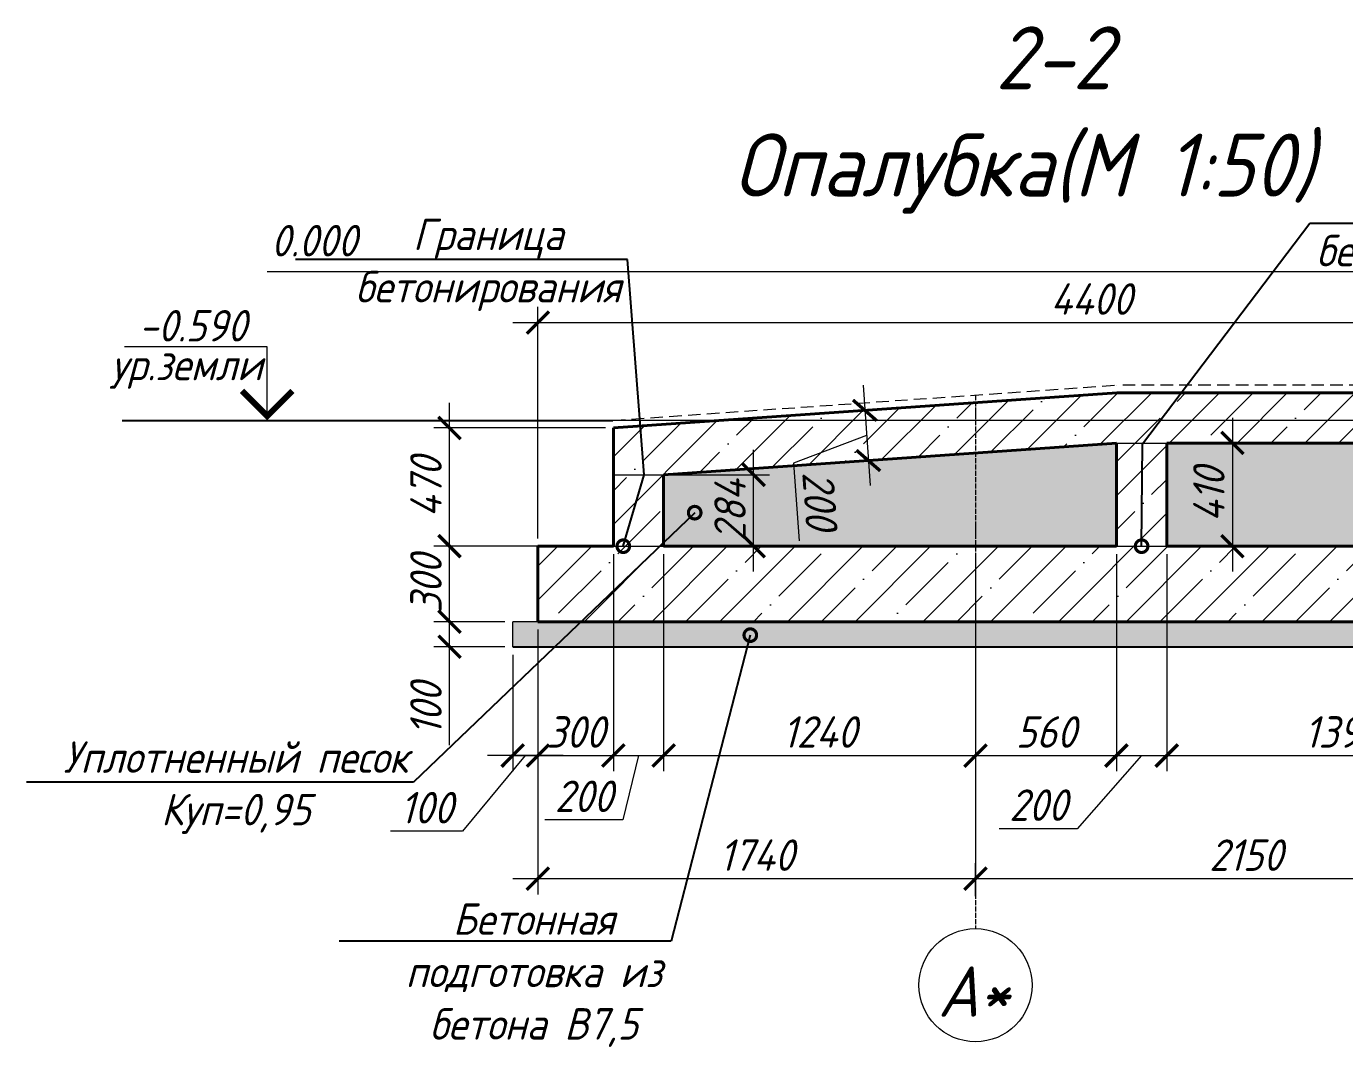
# Model space of a CAD drawing. Header units: millimetres. Extents: x 504091 to 2165846, y 135022 to 442887.
# Drawn here: x 1059687 to 1064928, y 246323 to 250389 of the extents above; entities that cross this region are included whole.
import ezdxf
from ezdxf import colors
from ezdxf.entities.mleader import LeaderData, LeaderLine
from ezdxf.math import Vec2, Vec3

# ---------------------------------------------------------------- set-up
doc = ezdxf.new("R2010")
doc.units = ezdxf.units.MM
for name, pattern in [('( Dashed )', [0.75, 0.5, -0.25]), ('ADSK_Линия сетки', [25, 20, -2.5, 0, -2.5]), ('осеваяX2', [4, 2.5, -0.5, 0.5, -0.5])]:
    doc.linetypes.add(name, pattern=pattern)
doc.layers.get('Defpoints').update_dxf_attribs({"color": 255})
doc.layers.add('!Defpoints', color=255, linetype='Continuous', lineweight=5, plot=False)
doc.layers.add('PS_Выноски', color=7, linetype='Continuous')
doc.layers.add('SGRAND', color=7, linetype='Continuous')
for name, color, linetype, lineweight in [('Аннотация', 7, 'Continuous', 9), ('Лестницы', 7, 'Continuous', 18), ('Монолит тонкий', 204, 'Continuous', 9), ('Оси', 165, 'осеваяX2', 13), ('Размер', 7, 'Continuous', 13), ('размеры', 7, 'Continuous', 9), ('Размеры КР', 164, 'Continuous', 9)]:
    doc.layers.add(name, color=color, linetype=linetype, lineweight=lineweight)
doc.styles.add('GOST 2.304_new', font='isocpeur.ttf', dxfattribs={"width": 0.9, "oblique": 15})
doc.linetypes.add('zem', pattern='A,1.9,[130,ltypeshp.shx,S=2.4,R=135,X=0.5,Y=-1.8],2,[130,ltypeshp.shx,S=2.4,R=135,X=0.5,Y=-1.8],2,[130,ltypeshp.shx,S=2.4,R=135,X=0.5,Y=-1.8],3.8', length=9.7)
doc.linetypes.add('зигзаг', pattern='A,0.00254,-5.08,[131,ltypeshp.shx,S=5.08,R=0,X=-5.08,Y=0],-10.16,[131,ltypeshp.shx,S=5.08,R=180,X=5.08,Y=0],-5.08', length=20.32254)
doc.dimstyles.new('SPDS 1_50', dxfattribs={"dimscale": 50, "dimtxt": 2.5, "dimasz": 1.77, "dimexe": 1.25, "dimexo": 0.625, "dimtad": 1, "dimdec": 0, "dimrnd": 0.001, "dimzin": 9, "dimtxsty": 'GOST 2.304_new', "dimblk": 'ARCHTICK', "dimcen": 2.5, "dimdle": 2, "dimclrt": 256, "dimadec": 0, "dimazin": 2, "dimtfac": 0.75, "dimtdec": 0, "dimtmove": 1, "dimatfit": 3, "dimfxl": 0, "dimtolj": 1, "dimlwd": 9, "dimlwe": 9, "dimarcsym": 0})

# ---------------------------------------------------------------- blocks, each defined once
blk = doc.blocks.new('_ArchTick')
at = {"color": 0, "linetype": 'ByBlock', "const_width": 0.15}
blk.add_lwpolyline([(-0.5, -0.5), (0.5, 0.5)], dxfattribs=at)
blk = doc.blocks.new('*D1659')
at = {"layer": 'Defpoints', "color": 0, "lineweight": 20, "transparency": 16777216}
for p in [(1063460.3, 247001.8), (1063460.3, 246901.8), (1065610.3, 246901.8)]:
    blk.add_point(p, dxfattribs=at)
at = {"layer": 'Размеры КР', "color": 0, "lineweight": 9, "transparency": 16777216}
for p, q in [((1063460.3, 246933.1), (1063460.3, 247064.3)), ((1065610.3, 246933.1), (1065610.3, 247064.3)), ((1065710.3, 247001.8), (1063360.3, 247001.8))]:
    blk.add_line(p, q, dxfattribs=at)
at = {"layer": 'Размеры КР', "color": 0, "lineweight": 9, "transparency": 16777216, "xscale": 88.5, "yscale": 88.5, "zscale": 88.5, "rotation": 180}
blk.add_blockref('_ArchTick', (1063460.3, 247001.8), dxfattribs=at)
at = {"layer": 'Размеры КР', "color": 0, "lineweight": 9, "transparency": 16777216, "xscale": 88.5, "yscale": 88.5, "zscale": 88.5}
blk.add_blockref('_ArchTick', (1065610.3, 247001.8), dxfattribs=at)
at = {"layer": 'Размеры КР', "lineweight": 20, "transparency": 16777216, "insert": (1064535.3, 247095.6), "char_height": 125, "width": 114.926, "attachment_point": 5, "style": 'GOST 2.304_new'}
blk.add_mtext('\\A1;2150', dxfattribs=at)
blk = doc.blocks.new('*D1660')
at = {"layer": 'Defpoints', "color": 0, "lineweight": 20, "transparency": 16777216}
for p in [(1061720.6, 248023.5), (1063460.3, 248023.5), (1061720.6, 247001.8)]:
    blk.add_point(p, dxfattribs=at)
at = {"layer": 'Размеры КР', "color": 0, "lineweight": 9, "transparency": 16777216}
for p, q in [((1061720.6, 247992.2), (1061720.6, 246939.3)), ((1063460.3, 247992.2), (1063460.3, 246939.3)), ((1063560.3, 247001.8), (1061620.6, 247001.8))]:
    blk.add_line(p, q, dxfattribs=at)
at = {"layer": 'Размеры КР', "color": 0, "lineweight": 9, "transparency": 16777216, "xscale": 88.5, "yscale": 88.5, "zscale": 88.5, "rotation": 180}
blk.add_blockref('_ArchTick', (1061720.6, 247001.8), dxfattribs=at)
at = {"layer": 'Размеры КР', "color": 0, "lineweight": 9, "transparency": 16777216, "xscale": 88.5, "yscale": 88.5, "zscale": 88.5}
blk.add_blockref('_ArchTick', (1063460.3, 247001.8), dxfattribs=at)
at = {"layer": 'Размеры КР', "lineweight": 20, "transparency": 16777216, "insert": (1062590.5, 247095.6), "char_height": 125, "attachment_point": 5, "style": 'GOST 2.304_new'}
blk.add_mtext('\\A1;1740', dxfattribs=at)
blk = doc.blocks.new('*D1665')
at = {"layer": 'Defpoints', "color": 0, "lineweight": 20, "transparency": 16777216}
for p in [(1062020.6, 248323.5), (1061720.6, 248023.5), (1062020.6, 247491.3)]:
    blk.add_point(p, dxfattribs=at)
at = {"layer": 'Размеры КР', "color": 0, "lineweight": 9, "transparency": 16777216}
for p, q in [((1062020.6, 248292.2), (1062020.6, 247428.8)), ((1061720.6, 247992.2), (1061720.6, 247428.8)), ((1061620.6, 247491.3), (1062120.6, 247491.3))]:
    blk.add_line(p, q, dxfattribs=at)
at = {"layer": 'Размеры КР', "color": 0, "lineweight": 9, "transparency": 16777216, "xscale": 88.5, "yscale": 88.5, "zscale": 88.5, "rotation": 180}
blk.add_blockref('_ArchTick', (1061720.6, 247491.3), dxfattribs=at)
at = {"layer": 'Размеры КР', "color": 0, "lineweight": 9, "transparency": 16777216, "xscale": 88.5, "yscale": 88.5, "zscale": 88.5}
blk.add_blockref('_ArchTick', (1062020.6, 247491.3), dxfattribs=at)
at = {"layer": 'Размеры КР', "lineweight": 20, "transparency": 16777216, "insert": (1061870.6, 247585.1), "char_height": 125, "attachment_point": 5, "style": 'GOST 2.304_new'}
blk.add_mtext('\\A1;300', dxfattribs=at)
blk = doc.blocks.new('*D1666')
at = {"layer": 'Defpoints', "color": 0, "lineweight": 20, "transparency": 16777216}
for p in [(1062020.6, 248323.5), (1062220.6, 248323.5), (1062220.6, 247491.3)]:
    blk.add_point(p, dxfattribs=at)
at = {"layer": 'Размеры КР', "color": 0, "lineweight": 9, "transparency": 16777216}
for p, q in [((1062020.6, 248292.2), (1062020.6, 247428.8)), ((1062220.6, 248292.2), (1062220.6, 247428.8)), ((1061920.6, 247491.3), (1062320.6, 247491.3)), ((1062120.6, 247491.3), (1062058, 247235.7)), ((1062058, 247235.7), (1061748.3, 247235.7))]:
    blk.add_line(p, q, dxfattribs=at)
at = {"layer": 'Размеры КР', "color": 0, "lineweight": 9, "transparency": 16777216, "xscale": 88.5, "yscale": 88.5, "zscale": 88.5, "rotation": 180}
blk.add_blockref('_ArchTick', (1062020.6, 247491.3), dxfattribs=at)
at = {"layer": 'Размеры КР', "color": 0, "lineweight": 9, "transparency": 16777216, "xscale": 88.5, "yscale": 88.5, "zscale": 88.5}
blk.add_blockref('_ArchTick', (1062220.6, 247491.3), dxfattribs=at)
at = {"layer": 'Размеры КР', "lineweight": 20, "transparency": 16777216, "insert": (1061903.2, 247329.4), "char_height": 125, "attachment_point": 5, "style": 'GOST 2.304_new'}
blk.add_mtext('\\A1;200', dxfattribs=at)
blk = doc.blocks.new('*D1667')
at = {"layer": 'Defpoints', "color": 0, "lineweight": 20, "transparency": 16777216}
for p in [(1062220.6, 248323.5), (1063460.3, 248323.5), (1063460.3, 247491.3)]:
    blk.add_point(p, dxfattribs=at)
at = {"layer": 'Размеры КР', "color": 0, "lineweight": 9, "transparency": 16777216}
for p, q in [((1062220.6, 248292.2), (1062220.6, 247428.8)), ((1063460.3, 248292.2), (1063460.3, 247428.8)), ((1062120.6, 247491.3), (1063560.3, 247491.3))]:
    blk.add_line(p, q, dxfattribs=at)
at = {"layer": 'Размеры КР', "color": 0, "lineweight": 9, "transparency": 16777216, "xscale": 88.5, "yscale": 88.5, "zscale": 88.5, "rotation": 180}
blk.add_blockref('_ArchTick', (1062220.6, 247491.3), dxfattribs=at)
at = {"layer": 'Размеры КР', "color": 0, "lineweight": 9, "transparency": 16777216, "xscale": 88.5, "yscale": 88.5, "zscale": 88.5}
blk.add_blockref('_ArchTick', (1063460.3, 247491.3), dxfattribs=at)
at = {"layer": 'Размеры КР', "lineweight": 20, "transparency": 16777216, "insert": (1062840.5, 247585.1), "char_height": 125, "attachment_point": 5, "style": 'GOST 2.304_new'}
blk.add_mtext('\\A1;1240', dxfattribs=at)
blk = doc.blocks.new('*D1668')
at = {"layer": 'Defpoints', "color": 0, "lineweight": 20, "transparency": 16777216}
for p in [(1063460.3, 248323.5), (1064020.6, 248323.5), (1064020.6, 247491.3)]:
    blk.add_point(p, dxfattribs=at)
at = {"layer": 'Размеры КР', "color": 0, "lineweight": 9, "transparency": 16777216}
for p, q in [((1063460.3, 248292.2), (1063460.3, 247428.8)), ((1064020.6, 248292.2), (1064020.6, 247428.8)), ((1063360.3, 247491.3), (1064120.6, 247491.3))]:
    blk.add_line(p, q, dxfattribs=at)
at = {"layer": 'Размеры КР', "color": 0, "lineweight": 9, "transparency": 16777216, "xscale": 88.5, "yscale": 88.5, "zscale": 88.5, "rotation": 180}
blk.add_blockref('_ArchTick', (1063460.3, 247491.3), dxfattribs=at)
at = {"layer": 'Размеры КР', "color": 0, "lineweight": 9, "transparency": 16777216, "xscale": 88.5, "yscale": 88.5, "zscale": 88.5}
blk.add_blockref('_ArchTick', (1064020.6, 247491.3), dxfattribs=at)
at = {"layer": 'Размеры КР', "lineweight": 20, "transparency": 16777216, "insert": (1063740.5, 247585.1), "char_height": 125, "attachment_point": 5, "style": 'GOST 2.304_new'}
blk.add_mtext('\\A1;560', dxfattribs=at)
blk = doc.blocks.new('*D1669')
at = {"layer": 'Defpoints', "color": 0, "lineweight": 20, "transparency": 16777216}
for p in [(1064020.6, 248323.5), (1064220.6, 248323.5), (1064220.6, 247491.3)]:
    blk.add_point(p, dxfattribs=at)
at = {"layer": 'Размеры КР', "color": 0, "lineweight": 9, "transparency": 16777216}
for p, q in [((1064020.6, 248292.2), (1064020.6, 247428.8)), ((1064220.6, 248292.2), (1064220.6, 247428.8)), ((1064120.6, 247491.3), (1063864.6, 247200.6)), ((1063920.6, 247491.3), (1064320.6, 247491.3)), ((1063864.6, 247200.6), (1063554.9, 247200.6))]:
    blk.add_line(p, q, dxfattribs=at)
at = {"layer": 'Размеры КР', "color": 0, "lineweight": 9, "transparency": 16777216, "xscale": 88.5, "yscale": 88.5, "zscale": 88.5, "rotation": 180}
blk.add_blockref('_ArchTick', (1064020.6, 247491.3), dxfattribs=at)
at = {"layer": 'Размеры КР', "color": 0, "lineweight": 9, "transparency": 16777216, "xscale": 88.5, "yscale": 88.5, "zscale": 88.5}
blk.add_blockref('_ArchTick', (1064220.6, 247491.3), dxfattribs=at)
at = {"layer": 'Размеры КР', "lineweight": 20, "transparency": 16777216, "insert": (1063709.7, 247294.4), "char_height": 125, "attachment_point": 5, "style": 'GOST 2.304_new'}
blk.add_mtext('\\A1;200', dxfattribs=at)
blk = doc.blocks.new('*D1670')
at = {"layer": 'Defpoints', "color": 0, "lineweight": 20, "transparency": 16777216}
for p in [(1064220.6, 248323.5), (1065610.3, 248323.5), (1065610.3, 247491.3)]:
    blk.add_point(p, dxfattribs=at)
at = {"layer": 'Размеры КР', "color": 0, "lineweight": 9, "transparency": 16777216}
for p, q in [((1064220.6, 248292.2), (1064220.6, 247428.8)), ((1065610.3, 248292.2), (1065610.3, 247428.8)), ((1064120.6, 247491.3), (1065710.3, 247491.3))]:
    blk.add_line(p, q, dxfattribs=at)
at = {"layer": 'Размеры КР', "color": 0, "lineweight": 9, "transparency": 16777216, "xscale": 88.5, "yscale": 88.5, "zscale": 88.5, "rotation": 180}
blk.add_blockref('_ArchTick', (1064220.6, 247491.3), dxfattribs=at)
at = {"layer": 'Размеры КР', "color": 0, "lineweight": 9, "transparency": 16777216, "xscale": 88.5, "yscale": 88.5, "zscale": 88.5}
blk.add_blockref('_ArchTick', (1065610.3, 247491.3), dxfattribs=at)
at = {"layer": 'Размеры КР', "lineweight": 20, "transparency": 16777216, "insert": (1064915.5, 247585.1), "char_height": 125, "attachment_point": 5, "style": 'GOST 2.304_new'}
blk.add_mtext('\\A1;1390', dxfattribs=at)
blk = doc.blocks.new('*D1674')
at = {"layer": 'Defpoints', "color": 0, "lineweight": 20, "transparency": 16777216}
for p in [(1061369.4, 248793.5), (1062020.6, 248793.5), (1062020.6, 248323.5)]:
    blk.add_point(p, dxfattribs=at)
at = {"layer": 'Размеры КР', "color": 0, "lineweight": 9, "transparency": 16777216}
for p, q in [((1061369.4, 248223.5), (1061369.4, 248893.5)), ((1061989.4, 248793.5), (1061306.9, 248793.5)), ((1061989.4, 248323.5), (1061306.9, 248323.5))]:
    blk.add_line(p, q, dxfattribs=at)
at = {"layer": 'Размеры КР', "color": 0, "lineweight": 9, "transparency": 16777216, "xscale": 88.5, "yscale": 88.5, "zscale": 88.5}
for p, rotation in [((1061369.4, 248793.5), 90), ((1061369.4, 248323.5), 270)]:
    blk.add_blockref('_ArchTick', p, dxfattribs=dict(at, rotation=rotation))
at = {"layer": 'Размеры КР', "lineweight": 20, "transparency": 16777216, "insert": (1061275.7, 248558.5), "char_height": 125, "attachment_point": 5, "rotation": 90, "style": 'GOST 2.304_new'}
blk.add_mtext('\\A1;470', dxfattribs=at)
blk = doc.blocks.new('*D1675')
at = {"layer": 'Defpoints', "color": 0, "lineweight": 20, "transparency": 16777216}
for p in [(1063134.8, 248871.4), (1063148.7, 248671.9), (1063034.3, 248663.9)]:
    blk.add_point(p, dxfattribs=at)
at = {"layer": 'Размеры КР', "color": 0, "lineweight": 9, "transparency": 16777216}
for p, q in [((1063013.4, 248963.2), (1063041.3, 248564.2)), ((1063103.6, 248869.3), (1062958, 248859.1)), ((1063027.3, 248763.7), (1062737.4, 248654.1)), ((1063117.5, 248669.7), (1062972, 248659.6)), ((1062737.4, 248654.1), (1062759, 248345.1))]:
    blk.add_line(p, q, dxfattribs=at)
at = {"layer": 'Размеры КР', "color": 0, "lineweight": 9, "transparency": 16777216, "xscale": 88.5, "yscale": 88.5, "zscale": 88.5}
for p, rotation in [((1063020.4, 248863.4), 93.99961720006446), ((1063034.3, 248663.9), 273.9996172000644)]:
    blk.add_blockref('_ArchTick', p, dxfattribs=dict(at, rotation=rotation))
at = {"layer": 'Размеры КР', "lineweight": 20, "transparency": 16777216, "insert": (1062841.7, 248506.2), "char_height": 125, "attachment_point": 5, "rotation": 273.9996, "style": 'GOST 2.304_new'}
blk.add_mtext('\\A1;200', dxfattribs=at)
blk = doc.blocks.new('*D1676')
at = {"layer": 'Defpoints', "color": 0, "lineweight": 20, "transparency": 16777216}
for p in [(1066120.6, 249212.1), (1061720.6, 248323.5), (1066120.6, 248323.5)]:
    blk.add_point(p, dxfattribs=at)
at = {"layer": 'Размеры КР', "color": 0, "lineweight": 9, "transparency": 16777216}
for p, q in [((1061720.6, 248354.7), (1061720.6, 249274.6)), ((1066120.6, 248354.7), (1066120.6, 249274.6)), ((1061620.6, 249212.1), (1066220.6, 249212.1))]:
    blk.add_line(p, q, dxfattribs=at)
at = {"layer": 'Размеры КР', "color": 0, "lineweight": 9, "transparency": 16777216, "xscale": 88.5, "yscale": 88.5, "zscale": 88.5, "rotation": 180}
blk.add_blockref('_ArchTick', (1061720.6, 249212.1), dxfattribs=at)
at = {"layer": 'Размеры КР', "color": 0, "lineweight": 9, "transparency": 16777216, "xscale": 88.5, "yscale": 88.5, "zscale": 88.5}
blk.add_blockref('_ArchTick', (1066120.6, 249212.1), dxfattribs=at)
at = {"layer": 'Размеры КР', "lineweight": 20, "transparency": 16777216, "insert": (1063920.6, 249305.9), "char_height": 125, "attachment_point": 5, "style": 'GOST 2.304_new'}
blk.add_mtext('\\A1;4400', dxfattribs=at)
blk = doc.blocks.new('_DotSmall')
at = {"color": 0, "linetype": 'ByBlock', "lineweight": 35, "const_width": 0.5}
blk.add_lwpolyline([(-0.0625, 0, 1), (0.0625, 0, 1)], format="xyb", close=True, dxfattribs=at)
blk = doc.blocks.new('*D1677')
at = {"layer": 'Defpoints', "color": 0, "lineweight": 20, "transparency": 16777216}
for p in [(1061620.6, 247923.5), (1061720.6, 247923.5), (1061620.6, 247491.3)]:
    blk.add_point(p, dxfattribs=at)
at = {"layer": 'Размеры КР', "color": 0, "lineweight": 9, "transparency": 16777216}
for p, q in [((1061620.6, 247892.2), (1061620.6, 247428.8)), ((1061720.6, 247892.2), (1061720.6, 247428.8)), ((1061670.6, 247491.3), (1061421.6, 247190.6)), ((1061820.6, 247491.3), (1061520.6, 247491.3)), ((1061421.6, 247190.6), (1061134.4, 247190.6))]:
    blk.add_line(p, q, dxfattribs=at)
at = {"layer": 'Размеры КР', "color": 0, "lineweight": 9, "transparency": 16777216, "xscale": 88.5, "yscale": 88.5, "zscale": 88.5, "rotation": 180}
blk.add_blockref('_ArchTick', (1061620.6, 247491.3), dxfattribs=at)
at = {"layer": 'Размеры КР', "color": 0, "lineweight": 9, "transparency": 16777216, "xscale": 88.5, "yscale": 88.5, "zscale": 88.5}
blk.add_blockref('_ArchTick', (1061720.6, 247491.3), dxfattribs=at)
at = {"layer": 'Размеры КР', "lineweight": 20, "transparency": 16777216, "insert": (1061278, 247284.3), "char_height": 125, "attachment_point": 5, "style": 'GOST 2.304_new'}
blk.add_mtext('\\A1;100', dxfattribs=at)
blk = doc.blocks.new('*D1678')
at = {"layer": 'Defpoints', "color": 0, "lineweight": 20, "transparency": 16777216}
for p in [(1061369.4, 248023.5), (1061620.6, 248023.5), (1061620.6, 247923.5)]:
    blk.add_point(p, dxfattribs=at)
at = {"layer": 'Размеры КР', "color": 0, "lineweight": 9, "transparency": 16777216}
for p, q in [((1061369.4, 247823.5), (1061369.4, 248123.5)), ((1061589.4, 248023.5), (1061306.9, 248023.5)), ((1061589.4, 247923.5), (1061306.9, 247923.5)), ((1061369.4, 247532.4), (1061369.4, 247923.5))]:
    blk.add_line(p, q, dxfattribs=at)
at = {"layer": 'Размеры КР', "color": 0, "lineweight": 9, "transparency": 16777216, "xscale": 88.5, "yscale": 88.5, "zscale": 88.5}
for p, rotation in [((1061369.4, 248023.5), 90), ((1061369.4, 247923.5), 270)]:
    blk.add_blockref('_ArchTick', p, dxfattribs=dict(at, rotation=rotation))
at = {"layer": 'Размеры КР', "lineweight": 20, "transparency": 16777216, "insert": (1061275.7, 247676), "char_height": 125, "attachment_point": 5, "rotation": 90, "style": 'GOST 2.304_new'}
blk.add_mtext('\\A1;100', dxfattribs=at)
blk = doc.blocks.new('*D1679')
at = {"layer": 'Defpoints', "color": 0, "lineweight": 20, "transparency": 16777216}
for p in [(1061369.4, 248323.5), (1061509.4, 248323.5), (1061509.4, 248023.5)]:
    blk.add_point(p, dxfattribs=at)
at = {"layer": 'Размеры КР', "color": 0, "lineweight": 9, "transparency": 16777216}
for p, q in [((1061369.4, 247923.5), (1061369.4, 248423.5)), ((1061478.1, 248323.5), (1061306.9, 248323.5)), ((1061478.1, 248023.5), (1061306.9, 248023.5))]:
    blk.add_line(p, q, dxfattribs=at)
at = {"layer": 'Размеры КР', "color": 0, "lineweight": 9, "transparency": 16777216, "xscale": 88.5, "yscale": 88.5, "zscale": 88.5}
for p, rotation in [((1061369.4, 248323.5), 90), ((1061369.4, 248023.5), 270)]:
    blk.add_blockref('_ArchTick', p, dxfattribs=dict(at, rotation=rotation))
at = {"layer": 'Размеры КР', "lineweight": 20, "transparency": 16777216, "insert": (1061275.7, 248173.5), "char_height": 125, "attachment_point": 5, "rotation": 90, "style": 'GOST 2.304_new'}
blk.add_mtext('\\A1;300', dxfattribs=at)
blk = doc.blocks.new('*D2145')
at = {"layer": 'Defpoints', "color": 0, "lineweight": 20, "transparency": 16777216}
for p in [(1062220.6, 248607), (1062578.3, 248607), (1062220.6, 248323.5)]:
    blk.add_point(p, dxfattribs=at)
at = {"layer": 'Размеры КР', "color": 0, "lineweight": 9, "transparency": 16777216}
for p, q in [((1062578.3, 248223.5), (1062578.3, 248707)), ((1062251.9, 248607), (1062640.8, 248607)), ((1062251.9, 248323.5), (1062640.8, 248323.5))]:
    blk.add_line(p, q, dxfattribs=at)
at = {"layer": 'Размеры КР', "color": 0, "lineweight": 9, "transparency": 16777216, "xscale": 88.5, "yscale": 88.5, "zscale": 88.5}
for p, rotation in [((1062578.3, 248607), 90), ((1062578.3, 248323.5), 270)]:
    blk.add_blockref('_ArchTick', p, dxfattribs=dict(at, rotation=rotation))
at = {"layer": 'Размеры КР', "lineweight": 20, "transparency": 16777216, "insert": (1062484.5, 248465.2), "char_height": 125, "attachment_point": 5, "rotation": 90, "style": 'GOST 2.304_new'}
blk.add_mtext('\\A1;284', dxfattribs=at)
blk = doc.blocks.new('*D2146')
at = {"layer": 'Defpoints', "color": 0, "lineweight": 20, "transparency": 16777216}
for p in [(1064220.6, 248733.9), (1064220.6, 248323.5), (1064481.9, 248323.5)]:
    blk.add_point(p, dxfattribs=at)
at = {"layer": 'Размеры КР', "color": 0, "lineweight": 9, "transparency": 16777216}
for p, q in [((1064481.9, 248833.9), (1064481.9, 248223.5)), ((1064251.9, 248733.9), (1064544.4, 248733.9)), ((1064251.9, 248323.5), (1064544.4, 248323.5))]:
    blk.add_line(p, q, dxfattribs=at)
at = {"layer": 'Размеры КР', "color": 0, "lineweight": 9, "transparency": 16777216, "xscale": 88.5, "yscale": 88.5, "zscale": 88.5}
for p, rotation in [((1064481.9, 248733.9), 90), ((1064481.9, 248323.5), 270)]:
    blk.add_blockref('_ArchTick', p, dxfattribs=dict(at, rotation=rotation))
at = {"layer": 'Размеры КР', "lineweight": 20, "transparency": 16777216, "insert": (1064388.1, 248528.7), "char_height": 125, "attachment_point": 5, "rotation": 90, "style": 'GOST 2.304_new'}
blk.add_mtext('\\A1;410', dxfattribs=at)

msp = doc.modelspace()

# ---------------------------------------------------------------- hatches: boundary and pattern name
at = {"layer": 'SGRAND', "lineweight": 20}
h = msp.add_hatch(dxfattribs=at)
h.set_pattern_fill('ANSI35', color=256, scale=30)
h.paths.add_polyline_path([(1065610.3023, 248323.454), (1064220.6249, 248323.454), (1064220.6249, 248733.454), (1065610.3023, 248733.454), (1065610.3023, 248823.454), (1063460.3023, 248823.454), (1063460.3023, 248693.7146), (1064020.6249, 248732.8924), (1064020.6249, 248323.454), (1063460.3023, 248323.454), (1063460.3023, 248023.454), (1065610.3023, 248023.454)])
h.paths.add_polyline_path([(1063460.3023, 248323.454), (1062220.6249, 248323.454), (1062220.6249, 248607.0363), (1063460.3023, 248693.7146), (1063460.3023, 248823.454), (1062448.4481, 248823.454), (1062020.6249, 248793.5405), (1062020.6249, 248323.454), (1061720.6249, 248323.454), (1061720.6249, 248023.454), (1063460.3023, 248023.454)])
h.paths.add_polyline_path([(1065610.3023, 248933.454), (1064021.6724, 248933.454), (1063460.3023, 248894.2029), (1063460.3023, 248823.454), (1065610.3023, 248823.454)])
h.paths.add_polyline_path([(1063460.3023, 248894.2029), (1062448.4481, 248823.454), (1063460.3023, 248823.454)])
h.paths.add_polyline_path([(1065820.6284, 248933.454), (1065610.3023, 248933.454), (1065610.3023, 248823.454), (1065820.6284, 248823.454)])
h.paths.add_polyline_path([(1065820.6284, 248823.454), (1065610.3023, 248823.454), (1065610.3023, 248733.454), (1065620.6284, 248733.454), (1065620.6284, 248323.454), (1065610.3023, 248323.454), (1065610.3023, 248023.454), (1066120.6284, 248023.454), (1066120.6284, 248323.454), (1065820.6284, 248323.454)])
h = msp.add_hatch(dxfattribs=at)
h.set_pattern_fill('AR-CONC', color=256, scale=0.5)
h.set_pattern_definition([(50, (182318.83, -14440.045), (91.0923345, -7.969543), [9.525, -104.775]), (355, (182318.83, -14440.045), (-17.621711, 95.528423), [7.62, -83.820292]), (100.451445, (182326.42, -14440.71), (73.4706235, 87.558876), [8.095004, -89.045122]), (46.1842, (182318.83, -14414.65), (135.53952, -21.021164), [14.2875, -157.1625]), (96.635558, (182330.12, -14416.4), (118.702067, 123.713062), [12.142512, -133.567804]), (351.184151, (182318.83, -14414.65), (118.702067, 123.713062), [11.429984, -125.729866]), (21, (182331.53, -14420.995), (75.8071956, -51.132599), [9.525, -104.775]), (326, (182331.53, -14420.995), (30.901014, 92.093983), [7.62, -83.82]), (71.451445, (182337.845, -14425.26), (106.70821, 40.9613844), [8.095004, -89.044969]), (37.5, (182318.828, -14440.045), (1.5443016, 42.2775194), [0, -82.804, 0, -85.09, 0, -84.1375]), (7.5, (182318.83, -14440.045), (33.4098313, 50.0902874), [0, -48.514, 0, -80.899, 0, -32.0675]), (327.5, (182290.507, -14440.045), (67.7952976, -2.864372), [0, -31.75, 0, -99.06, 0, -131.445]), (317.5, (182277.807, -14440.045), (74.0645907, 12.7132455), [0, -41.275, 0, -65.786, 0, -93.345])])
h.paths.add_polyline_path([(1066220.6284, 248023.454), (1065000.6404, 248023.454), (1061720.6249, 248023.454), (1061620.6249, 248023.454), (1061620.6249, 247923.454), (1066220.6284, 247923.454)])
at = {"layer": 'Размеры КР', "lineweight": 20}
h = msp.add_hatch(dxfattribs=at)
h.set_pattern_fill('AR-CONC', color=256, scale=0.5)
h.set_pattern_definition([(50, (-7865.12, 3758.2), (91.0923345, -7.969543), [9.525, -104.775]), (355, (-7865.12, 3758.2), (-17.621711, 95.528423), [7.62, -83.820292]), (100.451445, (-7857.53, 3757.53), (73.4706235, 87.558876), [8.0950044, -89.045122]), (46.1842, (-7865.12, 3783.6), (135.53952, -21.021164), [14.2875, -157.1625]), (96.635558, (-7853.83, 3781.84), (118.702067, 123.713062), [12.142512, -133.567804]), (351.184151, (-7865.12, 3783.6), (118.702067, 123.713062), [11.429984, -125.729866]), (21, (-7852.42, 3777.25), (75.8071956, -51.132599), [9.525, -104.775]), (326, (-7852.42, 3777.25), (30.901014, 92.093983), [7.62, -83.82]), (71.451445, (-7846.1, 3772.986), (106.7082096, 40.9613844), [8.0950044, -89.044969]), (37.5, (-7865.12, 3758.197), (1.5443016, 42.2775194), [0, -82.804, 0, -85.09, 0, -84.1375]), (7.5, (-7865.12, 3758.197), (33.4098313, 50.0902874), [0, -48.514, 0, -80.899, 0, -32.0675]), (327.5, (-7893.442, 3758.197), (67.7952976, -2.864372), [0, -31.75, 0, -99.06, 0, -131.445]), (317.5, (-7906.14, 3758.197), (74.0645907, 12.7132455), [0, -41.275, 0, -65.786, 0, -93.345])])
h.paths.add_polyline_path([(1065610.3023, 248733.454), (1064220.6249, 248733.454), (1064220.6249, 248323.454), (1065610.3023, 248323.454)])
h.paths.add_polyline_path([(1064020.6249, 248732.8924), (1063460.3023, 248693.7146), (1063460.3023, 248323.454), (1064020.6249, 248323.454)])
h.paths.add_polyline_path([(1063460.3023, 248693.7146), (1062220.6249, 248607.0363), (1062220.6249, 248323.454), (1063460.3023, 248323.454)])
h.paths.add_polyline_path([(1062686.3024, 248683.3762), (1062707.1402, 248385.3538), (1063009.8521, 248326.5104), (1062989.0143, 248624.5328)], flags=25)

# ---------------------------------------------------------------- linework, layer by layer
at = {"layer": '!Defpoints', "lineweight": 20}
for p, q in [((1065820.6284, 249413.454), (1060644.4917, 249413.454)), ((1067037.0001, 248823.454), (1060644.4917, 248823.454))]:
    msp.add_line(p, q, dxfattribs=at)
at = {"layer": 'PS_Выноски', "linetype": 'zem', "ltscale": 30}
for p, q in [((1060067.8062, 248823.454), (1062018.3394, 248823.454)), ((1061620.6249, 247923.454), (1066220.6284, 247923.454))]:
    msp.add_line(p, q, dxfattribs=at)
at = {"layer": 'Лестницы', "color": 5, "linetype": '( Dashed )', "lineweight": 9, "ltscale": 100}
for p in [(1062018.3394, 248823.454), (1065820.6284, 248963.454)]:
    msp.add_line(p, (1064020.6249, 248963.454), dxfattribs=at)
at = {"layer": 'Монолит тонкий', "lineweight": 40, "ltscale": 100}
for p, q in [((1062020.6249, 248793.5405), (1064021.6724, 248933.454)), ((1065820.6284, 248933.454), (1064021.6724, 248933.454)), ((1062020.6249, 248793.5405), (1062020.6249, 248323.454)), ((1062220.6249, 248607.0363), (1064020.6249, 248732.8924)), ((1064020.6249, 248732.8924), (1064020.6249, 248323.454)), ((1065620.6284, 248733.454), (1064220.6249, 248733.454)), ((1064220.6249, 248733.454), (1064220.6249, 248323.454)), ((1062220.6249, 248607.0363), (1062220.6249, 248323.454)), ((1061720.6249, 248323.454), (1061720.6249, 248023.454)), ((1062020.6249, 248323.454), (1061720.6249, 248323.454)), ((1064020.6249, 248323.454), (1062220.6249, 248323.454)), ((1065620.6284, 248323.454), (1064220.6249, 248323.454)), ((1066120.6284, 248023.454), (1061720.6249, 248023.454))]:
    msp.add_line(p, q, dxfattribs=at)
at = {"layer": 'Оси', "linetype": 'ADSK_Линия сетки'}
msp.add_line((1063460.3023, 248924.2762), (1063460.3023, 246803.7843), dxfattribs=at)
at = {"layer": 'размеры', "ltscale": 50}
msp.add_lwpolyline([(1060644.4917, 248823.454), (1060644.4917, 249115.7576), (1060077.3701, 249115.7576)], dxfattribs=at)
at = {"layer": 'размеры', "ltscale": 50, "const_width": 24}
msp.add_lwpolyline([(1060744.4917, 248940.4245), (1060644.4917, 248840.4245), (1060544.4917, 248940.4245)], dxfattribs=at)
at = {"layer": 'Размеры КР', "linetype": 'зигзаг', "lineweight": 20}
for p, q in [((1064020.6249, 248732.8924), (1064220.6249, 248732.8924)), ((1062020.6249, 248607.0363), (1062220.6249, 248607.0363)), ((1062020.6249, 248323.454), (1062220.6249, 248323.454)), ((1064020.6249, 248323.454), (1064220.6249, 248323.454))]:
    msp.add_line(p, q, dxfattribs=at)
at = {"layer": 'Размеры КР', "lineweight": 20}
for p, q in [((1061620.6249, 247923.454), (1061620.6249, 248023.454)), ((1061720.6249, 248023.454), (1061620.6249, 248023.454)), ((1066220.6284, 247923.454), (1061620.6249, 247923.454))]:
    msp.add_line(p, q, dxfattribs=at)
msp.add_circle((1063460.3023, 246578.7843), 225, dxfattribs=at)

# ---------------------------------------------------------------- texts
at = {"layer": '!Defpoints', "lineweight": 20, "style": 'GOST 2.304_new', "oblique": 15, "width": 0.9}
msp.add_text('0.000', height=125, dxfattribs=at).set_placement((1060659.5571, 249475.2199))
at = {"layer": 'Аннотация', "lineweight": 9, "insert": (1058527.7957, 250389.4307), "char_height": 250, "attachment_point": 1, "line_spacing_factor": 1.022766, "style": 'GOST 2.304_new'}
msp.add_mtext_dynamic_manual_height_columns('\\pi5011.75591;2-2 \\P\\pi3970.82623;Опалубка(М 1:50)', width=9067.846618, gutter_width=2500, heights=[1983.7092], dxfattribs=at)
at = {"layer": 'Оси', "insert": (1063453.0922, 246553.2084), "char_height": 200, "width": 245.7, "attachment_point": 5, "line_spacing_factor": 1.022766, "style": 'GOST 2.304_new'}
msp.add_mtext('\\pt51.428,102.858,154.286,205.714,257.142,308.572,360,411.428,462.858,514.286,565.714,617.142,668.572,720,771.428,822.858,874.286,925.714,977.142,1028.572,1080,1131.428,1182.858,1234.286,1285.714,1337.142,1388.572,1440,1491.428,1542.858,1594.286,1645.714;А*', dxfattribs=at)
at = {"layer": 'размеры', "ltscale": 50, "style": 'GOST 2.304_new', "oblique": 15, "width": 0.9}
for s, p in [('-0.590', (1060133.6472, 249137.0438)), ('ур.земли', (1060023.2959, 248982.9624))]:
    msp.add_text(s, height=125, dxfattribs=at).set_placement(p)

# ---------------------------------------------------------------- dimensions: what is measured, and where the dimension line sits
at = {"layer": 'Размеры КР', "lineweight": 20}
for base, p1, p2, picture, middle in [((1066120.6284, 249212.1309), (1061720.6249, 248323.454), (1066120.6284, 248323.454), '*D1676', (1063920.6266, 249305.8809)), ((1063460.3023, 247491.3336), (1062220.6249, 248323.454), (1063460.3023, 248323.454), '*D1667', (1062840.4636, 247585.0836)), ((1064020.6249, 247491.3336), (1063460.3023, 248323.454), (1064020.6249, 248323.454), '*D1668', (1063740.4636, 247585.0836)), ((1065610.3023, 247491.3336), (1064220.6249, 248323.454), (1065610.3023, 248323.454), '*D1670', (1064915.4636, 247585.0836)), ((1061720.6249, 247001.8292), (1063460.3023, 248023.454), (1061720.6249, 248023.454), '*D1660', (1062590.4636, 247095.5792)), ((1063460.3023, 247001.8292), (1065610.3023, 246901.8443), (1063460.3023, 246901.8443), '*D1659', (1064535.3023, 247095.5792))]:
    dim = msp.add_linear_dim(base=base, p1=p1, p2=p2, dimstyle='SPDS 1_50', dxfattribs=at)
    dim.commit()
    dim.dimension.update_dxf_attribs({"geometry": picture, "text_midpoint": middle})
dim = msp.add_aligned_dim(p1=(1063134.7526, 248871.4404), p2=(1063148.7025, 248671.9275), distance=-114.6652, dimstyle='SPDS 1_50', dxfattribs=at)
dim.commit()
dim.dimension.update_dxf_attribs({"geometry": '*D1675', "text_midpoint": (1062833.1031, 248629.4987)})
for base, p1, p2, picture, middle in [((1061369.4424, 248793.5405), (1062020.6249, 248323.454), (1062020.6249, 248793.5405), '*D1674', (1061275.6924, 248558.4972)), ((1064481.8519, 248323.454), (1064220.6249, 248733.8924), (1064220.6249, 248323.454), '*D2146', (1064388.1019, 248528.6732))]:
    dim = msp.add_linear_dim(base=base, p1=p1, p2=p2, angle=90, dimstyle='SPDS 1_50', dxfattribs=at)
    dim.commit()
    dim.dimension.update_dxf_attribs({"geometry": picture, "text_midpoint": middle})
for base, p1, p2, picture, middle in [((1062578.2936, 248607.0363), (1062220.6249, 248323.454), (1062220.6249, 248607.0363), '*D2145', (1062578.2936, 248465.2451)), ((1061369.4424, 248323.454), (1061509.3659, 248023.454), (1061509.3659, 248323.454), '*D1679', (1061369.4424, 248173.454)), ((1061369.4424, 248023.454), (1061620.6249, 247923.454), (1061620.6249, 248023.454), '*D1678', (1061370.4454, 247676.0398))]:
    dim = msp.add_linear_dim(base=base, p1=p1, p2=p2, angle=90, dimstyle='SPDS 1_50', dxfattribs=at)
    dim.commit()
    dim.dimension.update_dxf_attribs({"geometry": picture, "text_midpoint": middle, "dimtype": 160})
for base, p1, p2, picture, middle in [((1062020.6249, 247491.3336), (1061720.6249, 248023.454), (1062020.6249, 248323.454), '*D1665', (1061870.6249, 247491.3336)), ((1062220.6249, 247491.3336), (1062020.6249, 248323.454), (1062220.6249, 248323.454), '*D1666', (1062026.785, 247235.6667)), ((1064220.6249, 247491.3336), (1064020.6249, 248323.454), (1064220.6249, 248323.454), '*D1669', (1063833.3475, 247200.6223)), ((1061620.6249, 247491.3336), (1061720.6249, 247923.454), (1061620.6249, 247923.454), '*D1677', (1061390.3664, 247190.5505))]:
    dim = msp.add_linear_dim(base=base, p1=p1, p2=p2, dimstyle='SPDS 1_50', dxfattribs=at)
    dim.commit()
    dim.dimension.update_dxf_attribs({"geometry": picture, "text_midpoint": middle, "dimtype": 160})

# ---------------------------------------------------------------- leaders
at = {"layer": 'Размер', "ltscale": 20}
ml = msp.add_multileader_mtext('Standard', dxfattribs=at)
ml.set_content('\\A1;Граница бетонирования', color=256, style='GOST 2.304_new')
ml.set_leader_properties()
ml.set_arrow_properties(name='DOTSMALL')
ml.build(insert=Vec2(0, 0))
ml.multileader.update_dxf_attribs({"text_left_attachment_type": 6, "text_right_attachment_type": 6, "dogleg_length": 1, "arrow_head_size": 100})
ctx = ml.context
ctx.base_point, ctx.char_height, ctx.arrow_head_size, ctx.landing_gap_size, ctx.plane_origin = Vec3(1064808.8134, 249606.8403), 125, 100, 0, Vec3(1042341.4147, 393806.9918)
ctx.left_attachment, ctx.right_attachment, ctx.text_align_type = 6, 6, 1
notes = []
notes.append((ctx, [(1, (1, 1, 0), (1064788.8134, 249606.8403), (1, 0), 20, [(1, [(1064120.6249, 248323.454), (1064124.2576, 248730.5877)], 0, [])])]))
ctx.mtext.insert, ctx.mtext.rotation, ctx.mtext.width, ctx.mtext.alignment, ctx.mtext.flow_direction = Vec3(1065343.0602, 249769.3403), 6.283185307, 1286.674802, 2, 5
ml = msp.add_multileader_mtext('Standard', dxfattribs=at)
ml.set_content('\\A1;Граница бетонирования', color=256, style='GOST 2.304_new')
ml.set_leader_properties()
ml.set_arrow_properties(name='DOTSMALL')
ml.build(insert=Vec2(0, 0))
ml.multileader.update_dxf_attribs({"text_left_attachment_type": 6, "text_right_attachment_type": 6, "dogleg_length": 1, "arrow_head_size": 100})
ctx = ml.context
ctx.base_point, ctx.char_height, ctx.arrow_head_size, ctx.landing_gap_size, ctx.plane_origin = Vec3(1060988.6441, 249463.0479), 125, 100, 0, Vec3(1040341.4147, 393806.9918)
ctx.left_attachment, ctx.right_attachment, ctx.text_align_type = 6, 6, 1
notes.append((ctx, [(0, (1, 1, 0), (1062077.1377, 249463.0479), (-1, 0), 20, [(1, [(1062060.1313, 248323.454), (1062143.5907, 248607.0363)], 0, [])])]))
ctx.mtext.insert, ctx.mtext.rotation, ctx.mtext.width, ctx.mtext.alignment, ctx.mtext.flow_direction = Vec3(1061522.8909, 249625.5479), 6.283185307, 1286.674802, 2, 5
ml = msp.add_multileader_mtext('Standard', dxfattribs=at)
ml.set_content('\\A1;Уплотненный песок\\PКуп=0,95', color=256, style='GOST 2.304_new')
ml.set_leader_properties()
ml.set_arrow_properties(name='DOTSMALL')
ml.build(insert=Vec2(0, 0))
ml.multileader.update_dxf_attribs({"text_left_attachment_type": 6, "text_right_attachment_type": 6, "dogleg_length": 1, "arrow_head_size": 100})
ctx = ml.context
ctx.base_point, ctx.char_height, ctx.arrow_head_size, ctx.landing_gap_size, ctx.plane_origin = Vec3(1059833.8589, 247385.0978), 125, 100, 0, Vec3(1042545.2576, 394917.6311)
ctx.left_attachment, ctx.right_attachment, ctx.text_align_type = 6, 6, 1
notes.append((ctx, [(0, (1, 1, 0), (1061226.1025, 247385.0978), (-1, 0), 20, [(0, [(1062344.0153, 248456.6938)], 0, [])])]))
ctx.mtext.insert, ctx.mtext.rotation, ctx.mtext.width, ctx.mtext.alignment, ctx.mtext.flow_direction = Vec3(1060519.9807, 247547.5978), 6.283185307, 1664.96034, 2, 5
ml = msp.add_multileader_mtext('Standard', dxfattribs=at)
ml.set_content('\\A1;Бетонная подготовка из бетона В7,5', color=256, style='GOST 2.304_new')
ml.set_leader_properties()
ml.set_arrow_properties(name='DOTSMALL')
ml.build(insert=Vec2(0, 0))
ml.multileader.update_dxf_attribs({"text_left_attachment_type": 6, "text_right_attachment_type": 6, "dogleg_length": 1, "arrow_head_size": 100})
ctx = ml.context
ctx.base_point, ctx.char_height, ctx.arrow_head_size, ctx.landing_gap_size, ctx.plane_origin = Vec3(1061178.585, 246754.1966), 125, 100, 0, Vec3(1040352.9112, 392350.1928)
ctx.left_attachment, ctx.right_attachment, ctx.text_align_type = 6, 6, 1
notes.append((ctx, [(0, (1, 1, 0), (1062250.2037, 246754.1966), (-1, 0), 20, [(0, [(1062565.0883, 247969.9388)], 0, [])])]))
ctx.mtext.insert, ctx.mtext.rotation, ctx.mtext.width, ctx.mtext.alignment, ctx.mtext.flow_direction = Vec3(1061704.3943, 246904.1966), 6.283185307, 1286.674802, 2, 5
for ctx, leaders in notes:
    for number, flags, end, landing, length, lines in leaders:
        leader = LeaderData()
        leader.index, (leader.has_last_leader_line, leader.has_dogleg_vector, leader.attachment_direction) = number, flags
        leader.last_leader_point, leader.dogleg_vector, leader.dogleg_length = Vec3(end), Vec3(landing), length
        for number, points, colour, breaks in lines:
            line = LeaderLine()
            line.index, line.vertices, line.color, line.breaks = number, Vec3.list(points), colors.encode_raw_color(colour), breaks
            leader.lines.append(line)
        ctx.leaders.append(leader)

doc.saveas('drawing.dxf')
